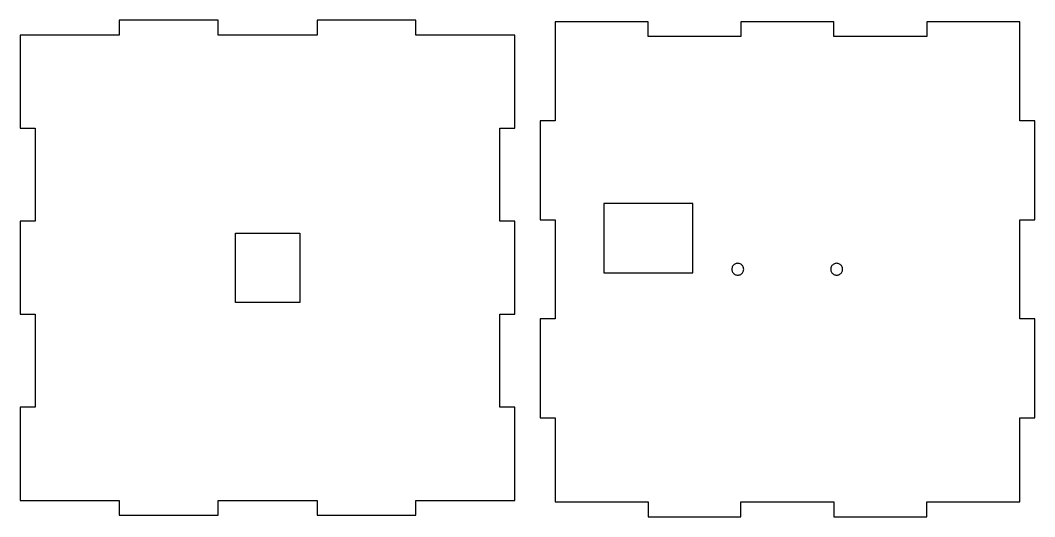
# Model space of a CAD drawing. Header units: millimetres. Extents: x 6 to 317, y 8 to 232.
# Drawn here: x 112 to 317.1, y 25.7 to 126 of the extents above; entities that cross this region are included whole.
import ezdxf

# ---------------------------------------------------------------- set-up
doc = ezdxf.new("R2010")
doc.units = ezdxf.units.MM
doc.layers.add('CUT', color=1, linetype='Continuous')

msp = doc.modelspace()

# ---------------------------------------------------------------- linework, layer by layer
at = {"layer": 'CUT'}
for points in [[(212, 66.6), (212, 85.4), (209, 85.4), (209, 104.2), (212, 104.2), (212, 123), (192, 123), (192, 126), (172, 126), (172, 123), (152, 123), (152, 126), (132, 126), (132, 123), (112, 123), (112, 104.2), (115, 104.2), (115, 85.4), (112, 85.4), (112, 66.6), (115, 66.6), (115, 47.8), (112, 47.8), (112, 29), (132, 29), (132, 26), (152, 26), (152, 29), (172, 29), (172, 26), (192, 26), (192, 29), (212, 29), (212, 47.8), (209, 47.8), (209, 66.6), (212, 66.6)], [(238.93, 25.7), (257.73, 25.7), (257.73, 28.7), (276.53, 28.7), (276.53, 25.7), (295.33, 25.7), (295.33, 28.7), (314.13, 28.7), (314.13, 45.7), (317.13, 45.7), (317.13, 65.7), (314.13, 65.7), (314.13, 85.7), (317.13, 85.7), (317.13, 105.7), (314.13, 105.7), (314.13, 125.7), (295.33, 125.7), (295.33, 122.7), (276.53, 122.7), (276.53, 125.7), (257.73, 125.7), (257.73, 122.7), (238.93, 122.7), (238.93, 125.7), (220.13, 125.7), (220.13, 105.7), (217.13, 105.7), (217.13, 85.7), (220.13, 85.7), (220.13, 65.7), (217.13, 65.7), (217.13, 45.7), (220.13, 45.7), (220.13, 28.7), (238.93, 28.7), (238.93, 25.7)], [(230, 75), (248, 75), (248, 89), (230, 89)], [(168.5, 69), (155.5, 69), (155.5, 83), (168.5, 83), (168.5, 69)], [(258.28, 75.7), (258.27, 75.86), (258.24, 76.01), (258.19, 76.16), (258.12, 76.3), (258.03, 76.43), (257.93, 76.55), (257.81, 76.65), (257.68, 76.74), (257.54, 76.81), (257.39, 76.86), (257.24, 76.89), (257.08, 76.9), (256.93, 76.89), (256.77, 76.86), (256.62, 76.81), (256.48, 76.74), (256.35, 76.65), (256.23, 76.55), (256.13, 76.43), (256.04, 76.3), (255.97, 76.16), (255.92, 76.01), (255.89, 75.86), (255.88, 75.7), (255.89, 75.54), (255.92, 75.39), (255.97, 75.24), (256.04, 75.1), (256.13, 74.97), (256.23, 74.85), (256.35, 74.75), (256.48, 74.66), (256.62, 74.59), (256.77, 74.54), (256.93, 74.51), (257.08, 74.5), (257.24, 74.51), (257.39, 74.54), (257.54, 74.59), (257.68, 74.66), (257.81, 74.75), (257.93, 74.85), (258.03, 74.97), (258.12, 75.1), (258.19, 75.24), (258.24, 75.39), (258.27, 75.54)], [(278.28, 75.7), (278.27, 75.86), (278.24, 76.01), (278.19, 76.16), (278.12, 76.3), (278.03, 76.43), (277.93, 76.55), (277.81, 76.65), (277.68, 76.74), (277.54, 76.81), (277.39, 76.86), (277.24, 76.89), (277.08, 76.9), (276.93, 76.89), (276.77, 76.86), (276.62, 76.81), (276.48, 76.74), (276.35, 76.65), (276.23, 76.55), (276.13, 76.43), (276.04, 76.3), (275.97, 76.16), (275.92, 76.01), (275.89, 75.86), (275.88, 75.7), (275.89, 75.54), (275.92, 75.39), (275.97, 75.24), (276.04, 75.1), (276.13, 74.97), (276.23, 74.85), (276.35, 74.75), (276.48, 74.66), (276.62, 74.59), (276.77, 74.54), (276.93, 74.51), (277.08, 74.5), (277.24, 74.51), (277.39, 74.54), (277.54, 74.59), (277.68, 74.66), (277.81, 74.75), (277.93, 74.85), (278.03, 74.97), (278.12, 75.1), (278.19, 75.24), (278.24, 75.39), (278.27, 75.54)]]:
    msp.add_lwpolyline(points, close=True, dxfattribs=at)

doc.saveas('drawing.dxf')
